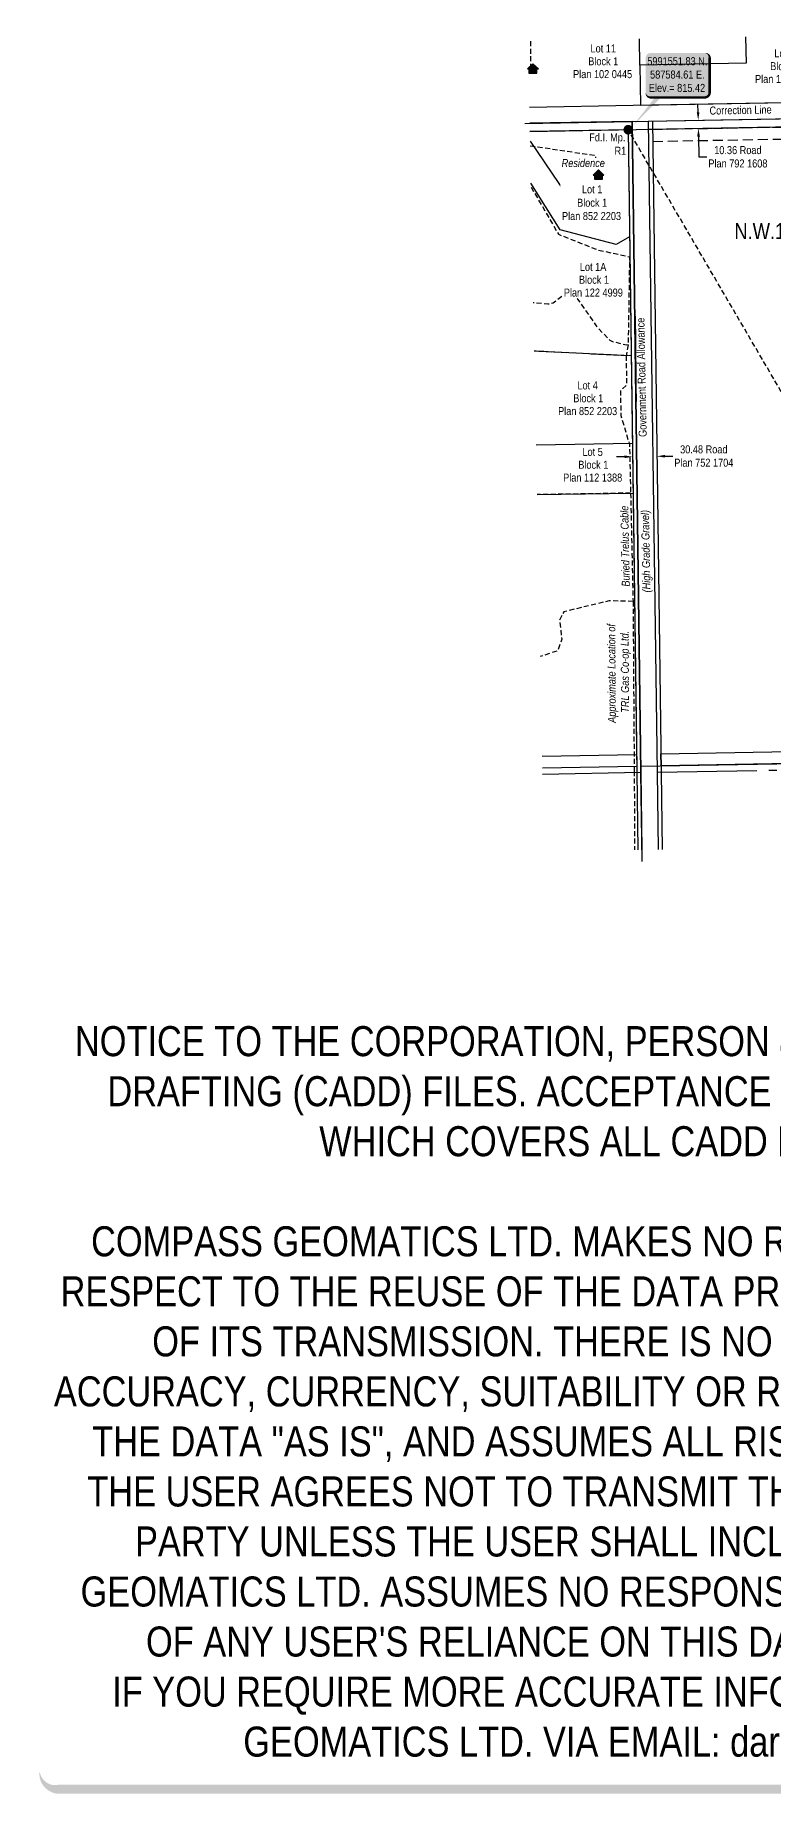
# Model space of a CAD drawing. Extents: x 586843 to 589212, y 5989473 to 5991718.
# Drawn here: x 586843 to 587767, y 5989473 to 5991670 of the extents above; entities that cross this region are included whole.
import ezdxf
from ezdxf.enums import TextEntityAlignment as Align

# ---------------------------------------------------------------- set-up
doc = ezdxf.new("R2010")
doc.units = 0
doc.header["$LTSCALE"] = 5
doc.header["$PDSIZE"] = 0.5
for name, pattern in [('foc-ACCESSROAD', [3.75, 2.5, -1.25]), ('foc-FLOWLINE', [3.75, 2.5, -1.25]), ('foc-QUARTERLINE', [33, 25, -3, 2, -3]), ('foc-TIELINE', [1.875, 1.25, -0.625]), ('UG_PIPE', [1.875, 1.25, -0.625])]:
    doc.linetypes.add(name, pattern=pattern)
doc.layers.get('Defpoints').update_dxf_attribs({"color": 9})
for name, color, linetype in [('AS-PIPE-UG', 44, 'UG_PIPE'), ('AS-PIPE-UG-T', 44, 'Continuous'), ('AS-POWER', 104, 'foc-POWER'), ('AS-RESIDENCE', 14, 'Continuous'), ('AS-TELUS', 224, 'foc-TEL'), ('C-AR', 13, 'foc-ACCESSROAD'), ('C-RW', 13, 'Continuous'), ('C-SYMBOL', 7, 'Continuous'), ('DETAIL-T', 7, 'Continuous'), ('F-EZE', 190, 'foc-FLOWLINE'), ('L-BD1', 253, 'Continuous'), ('L-MON', 1, 'Continuous'), ('L-ROAD-T', 7, 'Continuous'), ('L-SEC', 7, 'Continuous'), ('L-SECQ', 8, 'foc-QUARTERLINE'), ('L-TIE', 7, 'foc-TIELINE'), ('L-TITLEDB', 4, 'Continuous'), ('L-TITLEDB-T', 4, 'Continuous')]:
    doc.layers.add(name, color=color, linetype=linetype)
doc.layers.add('DISCLAIMER', color=7, linetype='Continuous', plot=False)
doc.layers.add('T-TEXT', color=48, linetype='Continuous', lineweight=18)
doc.styles.add('175L', font='ARIALN.TTF', dxfattribs={"height": 20})
doc.styles.add('80', font='ARIALN.TTF', dxfattribs={"height": 10})
doc.styles.add('80CG', font='ARIALN.TTF', dxfattribs={"height": 10})
doc.styles.add('80L', font='ARIALN.TTF', dxfattribs={"height": 10})
doc.styles.add('80LS', font='ARIALNI.TTF', dxfattribs={"height": 10})
doc.styles.add('foc-LtypeFont', font='ARIALN.TTF', dxfattribs={"height": 7.35})
doc.linetypes.add('foc-POWER', pattern='A,6,-1,["P",foc-LtypeFont,S=0.2,R=0,X=-0.625,Y=-0.75],-1.24,4', length=12.24)
doc.linetypes.add('foc-POWER-NOLINE', pattern='A,0,-4,["P",foc-LtypeFont,S=0.2,R=0,X=-0.625,Y=-0.75],-8.24', length=12.24)
doc.linetypes.add('foc-TEL', pattern='A,2,-1,["T",foc-LtypeFont,S=0.2,R=0,X=-0.425,Y=-0.75],-1.24,8', length=12.24)
doc.linetypes.add('foc-TEL-NOLINE', pattern='A,0,-2,["T",foc-LtypeFont,S=0.2,R=0,X=-0.425,Y=-0.75],-10.24', length=12.24)
doc.dimstyles.new('Compass 5 000', dxfattribs={"dimscale": 5, "dimtxt": 9, "dimasz": 2, "dimexe": 0.2, "dimexo": 0.0625, "dimgap": 0.5, "dimtad": 0, "dimtih": 1, "dimtoh": 1, "dimzin": 0, "dimdsep": 46, "dimtxsty": '80CG', "dimcen": 0.1, "dimse1": 1, "dimse2": 1, "dimclrd": 256, "dimclrt": 256, "dimaunit": 1, "dimadec": 4, "dimazin": 0, "dimtfac": 0.06, "dimtofl": 0, "dimtmove": 0, "dimatfit": 1, "dimfxl": 0.2, "dimtolj": 1, "dimtzin": 0, "dimlwd": -1, "dimarcsym": 0})

# ---------------------------------------------------------------- blocks, each defined once
blk = doc.blocks.new('*D385')
at = {"layer": 'Defpoints', "color": 0, "transparency": 16777216}
for p in [(587620.4, 5991143.8), (587590.8, 5991087.7), (587621.2, 5991088.1)]:
    blk.add_point(p, dxfattribs=at)
at = {"layer": 'L-TITLEDB-T', "transparency": 16777216}
for p, q in [((587580, 5991143.2), (587570, 5991143)), ((587630.4, 5991143.9), (587640.4, 5991144.1))]:
    blk.add_line(p, q, dxfattribs=at)
for points in [[(587579.9, 5991144.9), (587580, 5991141.5), (587590, 5991143.3)], [(587630.4, 5991145.6), (587630.4, 5991142.3), (587620.4, 5991143.8)]]:
    blk.add_solid(points, dxfattribs=at)
at = {"layer": 'L-TITLEDB-T', "transparency": 16777216, "insert": (587679.1, 5991144.1), "char_height": 10, "attachment_point": 5, "style": '80CG'}
blk.add_mtext('\\A1;30.48 Road\\PPlan 752 1704', dxfattribs=at)
blk = doc.blocks.new('*D386')
at = {"layer": 'Defpoints', "color": 0, "transparency": 16777216}
for p in [(587672.3, 5991553.4), (587722.4, 5991564.6), (587722.5, 5991554.2)]:
    blk.add_point(p, dxfattribs=at)
at = {"layer": 'L-TITLEDB-T', "transparency": 16777216}
for p, q in [((587672, 5991573.7), (587671.8, 5991583.7)), ((587672.5, 5991543.4), (587672.9, 5991518)), ((587672.9, 5991518), (587682.9, 5991518))]:
    blk.add_line(p, q, dxfattribs=at)
for points in [[(587673.6, 5991573.7), (587670.3, 5991573.7), (587672.1, 5991563.7)], [(587674.2, 5991543.4), (587670.8, 5991543.3), (587672.3, 5991553.4)]]:
    blk.add_solid(points, dxfattribs=at)
at = {"layer": 'L-TITLEDB-T', "transparency": 16777216, "insert": (587721.7, 5991518), "char_height": 10, "attachment_point": 5, "style": '80CG'}
blk.add_mtext('\\A1;10.36 Road\\PPlan 792 1608', dxfattribs=at)
blk = doc.blocks.new('res_occ')
for points in [[(0.1, 0.89), (-1.26, -0.37), (1.46, -0.37)], [(-0.9, -1.43), (1.1, -1.43), (1.1, -0.37), (-0.9, -0.37)]]:
    blk.add_hatch(color=14).paths.add_polyline_path(points)
at = {"color": 14}
for points in [[(0.1, 0.89), (-1.26, -0.37), (1.46, -0.37)], [(-0.9, -1.43), (1.1, -1.43), (1.1, -0.37), (-0.9, -0.37)]]:
    blk.add_lwpolyline(points, close=True, dxfattribs=at)
blk = doc.blocks.new('fdia')
at = {"color": 255, "const_width": 1}
blk.add_lwpolyline([(-0.5, 0, 1), (0.5, 0, 1)], format="xyb", close=True, dxfattribs=at)
blk = doc.blocks.new('Fdiaa')
blk.add_blockref('fdia', (0, 0))
blk = doc.blocks.new('fdib')
at = {"color": 1, "const_width": 1.6}
blk.add_lwpolyline([(-0.4, 0, 1), (0.4, 0, 1)], format="xyb", close=True, dxfattribs=at)
at = {"color": 1}
blk.add_circle((0, 0), 0.8, dxfattribs=at)
blk = doc.blocks.new('Fdibb')
blk.add_blockref('fdib', (0, 0))
blk = doc.blocks.new('fdicc')
for name in ['Fdibb', 'Fdiaa']:
    blk.add_blockref(name, (0, 0))
blk = doc.blocks.new('FDI')
blk.add_blockref('fdicc', (0, 0))
blk = doc.blocks.new('*U392')
h = blk.add_hatch(color=254)
edge = h.paths.add_edge_path()
edge.add_line((-34, -28.5), (34, -28.5))
edge.add_arc((34, -22.5), 6, 270, 360)
edge.add_line((40, -22.5), (40, 21))
edge.add_arc((34, 21), 6, 0, 90)
edge.add_line((34, 27), (-34, 27))
edge.add_arc((-34, 21), 6, 90, 180)
edge.add_line((-40, 21), (-40, -22.5))
edge.add_arc((-34, -22.5), 6, 180, 270)
at = {"color": 1, "flags": 128}
blk.add_lwpolyline([(-34, -28.5, 3, 3, 0), (34, -28.5, 3, 3, 0.414214), (40, -22.5, 3, 3, 0), (40, 21, 3, 0, 0.414214), (34, 27, 0, 0, 0), (-34, 27, 0, 0, 0.414214), (-40, 21, 0, 0, 0), (-40, -22.5, 0, 3, 0.414214)], format="xyseb", close=True, dxfattribs=at)
blk.add_lwpolyline([(-56.7, -64.8, 0, 10, 0), (0, 0, 5, 5, 0)], format="xyseb", dxfattribs=at)
at = {"color": 1, "style": '80'}
blk.add_attdef('ENTER_TEXT_001', (-36.7, -5), '', height=10, dxfattribs=at)
blk = doc.blocks.new('Disclaimer_Legal')
at = {"layer": 'DISCLAIMER', "color": 254, "flags": 128}
blk.add_lwpolyline([(-3612.9, -1104.6, 37.5, 37.5, 0), (4096.1, -1104.6, 37.5, 37.5, 0.414214), (4171.1, -1029.6, 37.5, 37.5, 0), (4171.1, 2078.7, 37.5, 0, 0.414214), (4096.1, 2153.7, 0, 0, 0), (-3612.9, 2153.7, 0, 0, 0.414214), (-3687.9, 2078.7, 0, 0, 0), (-3687.9, -1029.6, 0, 37.5, 0.414214)], format="xyseb", close=True, dxfattribs=at)
at = {"layer": 'DISCLAIMER', "color": 254, "insert": (241.6, 533.9), "char_height": 125, "width": 7717.568, "attachment_point": 5, "style": '80'}
blk.add_mtext('NOTICE TO THE CORPORATION, PERSON &/OR PERSONS REGARDING THIS COMPUTER AIDED DESIGN AND DRAFTING (CADD) FILES. ACCEPTANCE OF THE CADD DATA IS BASED ON THE FOLLOWING DISCLAIMER WHICH COVERS ALL CADD DATA RECIEVED FROM COMPASS GEOMATICS LTD.\\P{\\fArial Narrow|b1|i0|c0|p34;DISCLAIMER}\\PCOMPASS GEOMATICS LTD. MAKES NO REPRESENTATION OR WARRANTIES, EXPRESS OR IMPLIED, WITH RESPECT TO THE REUSE OF THE DATA PROVIDED HEREWITH, REGARDLESS OF ITS FORMAT OR THE MEANS OF ITS TRANSMISSION. THERE IS NO GUARANTEE OR REPRESENTATION TO THE USER AS TO THE ACCURACY, CURRENCY, SUITABILITY OR RELIABILITY OF THIS DATA FOR ANY PURPOSE. THE USER ACCEPTS THE DATA "AS IS", AND ASSUMES ALL RISKS ASSOCIATED WITH ITS USE. BY ACCEPTANCE OF THIS DATA, THE USER AGREES NOT TO TRANSMIT THIS DATA OR PROVIDE ACCESS OR ANY PART OF IT TO ANOTHER PARTY UNLESS THE USER SHALL INCLUDE WITH THE DATA A COPY OF THIS DISCLAIMER. COMPASS GEOMATICS LTD. ASSUMES NO RESPONSIBILITY FOR ACTUAL OR CONSEQUENTIAL DAMAGE AS A RESULT OF ANY USER\'S RELIANCE ON THIS DATA. THIS CADD FILE IS FOR ILLUSTRATION PURPOSES ONLY.\\PIF YOU REQUIRE MORE ACCURATE INFORMATION, PLEASE CONTACT DARCI ANGLEHART AT COMPASS GEOMATICS LTD. VIA EMAIL: darci.anglehart@compassgeomatics.ca OR CELL: 506-961-7292', dxfattribs=at)

msp = doc.modelspace()

# ---------------------------------------------------------------- linework, layer by layer
at = {"layer": 'AS-PIPE-UG'}
for p, q in [((587462.938, 5991628.076), (587462.667, 5991663.24)), ((587462.938, 5991628.076), (587460.259, 5991623.721)), ((587587.527, 5991097.845), (587590.621, 5990962.524)), ((587590.621, 5990962.524), (587592.052, 5990750.581))]:
    msp.add_line(p, q, dxfattribs=at)
at = {"layer": 'AS-PIPE-UG', "flags": 128}
for points in [[(587462.073, 5991531.902), (587543.611, 5991519.734), (587543.704, 5991514.734)], [(587581.925, 5991269.474), (587467.146, 5991275.179)], [(587587.527, 5991097.845), (587470.687, 5991095.956)], [(587590.621, 5990962.524), (587560.93, 5990963.219), (587504.008, 5990949.627), (587498.621, 5990939.207), (587501.568, 5990915.268), (587496.53, 5990900.949), (587474.685, 5990893.566)], [(587592.052, 5990750.581), (587592.293, 5990714.901), (587592.563, 5990652.058)]]:
    msp.add_lwpolyline(points, dxfattribs=at)
at = {"layer": 'AS-POWER', "linetype": 'foc-POWER-NOLINE', "flags": 128}
msp.add_lwpolyline([(587461.724, 5991549.57), (587616.812, 5991552.381), (588512.051, 5991568.094)], dxfattribs=at)
at = {"layer": 'AS-TELUS', "linetype": 'foc-TEL-NOLINE', "flags": 128}
for points in [[(587455.485, 5991559.82), (587589.582, 5991562.262), (587609.688, 5991562.616), (588008.634, 5991569.634), (588515.19, 5991578.546)], [(587601.961, 5990637.564), (587600.475, 5990748.675), (587589.582, 5991562.262)], [(587600.368, 5990756.498), (588086.292, 5990765.209)]]:
    msp.add_lwpolyline(points, dxfattribs=at)
at = {"layer": 'AS-TELUS', "flags": 128}
msp.add_lwpolyline([(587461.964, 5991537.439), (587524.843, 5991444.623)], dxfattribs=at)
at = {"layer": 'C-RW'}
msp.add_lwpolyline([(588528.519, 5990773.053), (588428.578, 5990771.281), (588027.976, 5990764.174), (587995.139, 5990763.594), (587625.65, 5990757.032), (587625.449, 5990772.038), (587994.873, 5990778.599), (588428.267, 5990786.285), (588528.208, 5990788.058)], dxfattribs=at)
at = {"layer": 'C-RW', "flags": 128}
for points in [[(587477.144, 5990769.108), (587594.991, 5990771.39)], [(587595.192, 5990756.398), (587477.441, 5990754.117)]]:
    msp.add_lwpolyline(points, dxfattribs=at)
at = {"layer": 'F-EZE', "flags": 128}
for points in [[(587615.003, 5991552.349), (588410.301, 5991566.326), (588512.092, 5991566.095)], [(587615.267, 5991537.357), (588410.416, 5991551.332), (588512.403, 5991551.101)]]:
    msp.add_lwpolyline(points, dxfattribs=at)
at = {"layer": 'L-SEC'}
for p, q in [((587609.688, 5991562.616), (588410.108, 5991576.697)), ((587600.473, 5990748.688), (587601.764, 5990652.217)), ((587620.58, 5990748.957), (587621.87, 5990652.566))]:
    msp.add_line(p, q, dxfattribs=at)
at = {"layer": 'L-SEC', "flags": 128}
for points in [[(587461.121, 5991580.092), (587590.927, 5991582.437)], [(587590.927, 5991582.437), (588248.214, 5991594.277)], [(587589.581, 5991562.265), (587461.52, 5991559.93)]]:
    msp.add_lwpolyline(points, dxfattribs=at)
at = {"layer": 'L-SECQ'}
msp.add_line((587620.578, 5990749.045), (588424.034, 5990763.32), dxfattribs=at)
at = {"layer": 'L-SECQ', "flags": 128}
msp.add_lwpolyline([(587600.475, 5990748.675), (587477.596, 5990746.237)], dxfattribs=at)
at = {"layer": 'L-TITLEDB'}
for p, q in [((587589.721, 5991551.904), (587584.609, 5991551.814)), ((588410.299, 5991566.34), (587609.826, 5991552.258)), ((587595.296, 5990748.619), (587596.587, 5990652.128)), ((587625.757, 5990749.026), (587627.047, 5990652.655))]:
    msp.add_line(p, q, dxfattribs=at)
at = {"layer": 'L-TITLEDB', "flags": 128}
for points in [[(587599.124, 5991632.563), (587598.536, 5991665.621)], [(587731.316, 5991667.948), (587732.022, 5991634.967), (587599.124, 5991632.563), (587600.013, 5991582.601), (587849.96, 5991587.104), (587848.467, 5991670.001)], [(587584.609, 5991551.814), (587461.724, 5991549.573)], [(587586.336, 5991417.965), (587569.419, 5991408.265), (587499.445, 5991426.841), (587462.996, 5991485.192)], [(587467.133, 5991275.798), (587588.317, 5991269.955)], [(587589.793, 5991159.662), (587469.467, 5991157.669)], [(587590.626, 5991097.471), (587470.691, 5991095.726)]]:
    msp.add_lwpolyline(points, dxfattribs=at)

# ---------------------------------------------------------------- block references
at = {"layer": 'AS-RESIDENCE', "xscale": 4.997844999999968, "yscale": 4.997844999999968, "zscale": 4.997844999999968}
msp.add_blockref('res_occ', (587464.93, 5991629.68), dxfattribs=at)
at = {"layer": 'C-AR', "xscale": 0.3, "yscale": 0.3, "zscale": 0.3}
msp.add_blockref('Disclaimer_Legal', (587955.104, 5989809.683), dxfattribs=at)
at = {"layer": 'DETAIL-T'}
ref = msp.add_blockref('*U392', (587646.442, 5991620.723), dxfattribs=dict(at, xscale=0.99957256, yscale=0.99957256, zscale=0.99957256))
ref.add_attrib('ENTER_TEXT_001', '5991551.83 N.', (587608.443, 5991632.494), dxfattribs={"layer": '0', "color": 1, "height": 9.99573, "style": '80'})
ref.add_attrib('ENTER_TEXT_002', '587584.61 E.', (587611.941, 5991615.793), dxfattribs={"layer": '0', "color": 1, "height": 9.99573, "style": '80'})
ref.add_attrib('ENTER_TEXT_003', 'Elev.= 815.42', (587610.417, 5991599.093), dxfattribs={"layer": '0', "color": 1, "height": 9.99573, "style": '80'})
at = {"layer": 'L-MON'}
for p, xscale, yscale, zscale in [((587584.606, 5991551.827), 4.999999999999988, 4.999999999999988, 4.999999999999988), ((587584.609, 5991551.814), 4.99999999999998, 4.99999999999998, 4.99999999999998)]:
    msp.add_blockref('FDI', p, dxfattribs=dict(at, xscale=xscale, yscale=yscale, zscale=zscale))

# ---------------------------------------------------------------- texts
at = {"layer": 'AS-PIPE-UG-T', "insert": (587559.14, 5990810.667), "char_height": 9.99569, "width": 125.09381, "attachment_point": 1, "rotation": 90.387019, "style": '80L'}
msp.add_mtext('\\pi0.053388;{\\fArial Narrow|b0|i1|c0|p34;Approximate Location of\\P\\pi12.592;TRL Gas Co-op Ltd.}', dxfattribs=at)
at = {"layer": 'C-SYMBOL', "color": 3, "insert": (587870.64, 5991435.147), "char_height": 19.99138, "width": 308.27731, "attachment_point": 2, "style": '175L', "bg_fill": 3, "box_fill_scale": 1.15, "bg_fill_color": 256, "bg_fill_true_color": 256, "bg_fill_transparency": 0}
msp.add_mtext('N.W.1/4 Sec. 36-58-12-W.5M.', dxfattribs=at)
at = {"layer": 'L-ROAD-T', "style": '80L'}
msp.add_text('Correction Line', height=10, rotation=0.995496, dxfattribs=at).set_placement((587725.053, 5991576.415), align=Align.MIDDLE_CENTER)
at = {"layer": 'L-TITLEDB-T', "char_height": 9.99569, "width": 74.23242, "attachment_point": 1, "line_spacing_factor": 0.961801, "style": '80L'}
for s, insert in [('\\pi22.665;Lot 11\\P\\pi19.821;Block 1\\P\\pi0.86308;Plan 102 0445', (587514.784, 5991658.398)), ('\\pi25.048;Lot 9\\P\\pi19.821;Block 1\\P\\pi0.86308;Plan 102 0445', (587742.267, 5991652.308)), ('\\pi25.027;Lot 5\\P\\pi19.821;Block 1\\P\\pi0.88354;Plan 112 1388', (587502.328, 5991154.293))]:
    msp.add_mtext(s, dxfattribs=dict(at, insert=insert))
at = {"layer": 'T-TEXT', "style": '80LS'}
msp.add_text('(High Grade Gravel)', height=10, rotation=91.132, dxfattribs=at).set_placement((587606.472, 5991025.248), align=Align.MIDDLE_CENTER)

# ---------------------------------------------------------------- dimensions: what is measured, and where the dimension line sits
at = {"layer": 'L-TITLEDB-T'}
dim = msp.add_linear_dim(base=(587672.319, 5991553.355), p1=(587722.361, 5991564.582), p2=(587722.541, 5991554.228), angle=270.99558, text='10.36 Road\\PPlan 792 1608', dimstyle='Compass 5 000', dxfattribs=at)
dim.commit()
dim.dimension.update_dxf_attribs({"geometry": '*D386', "text_midpoint": (587721.682, 5991518.001), "dimtype": 161})

# ---------------------------------------------------------------- next in the draw order: texts
at = {"layer": 'AS-TELUS', "insert": (587576.607, 5990980.638), "char_height": 9.99569, "width": 101.01142, "attachment_point": 1, "rotation": 91.13183, "style": '80L', "bg_fill": 3, "box_fill_scale": 1.15, "bg_fill_color": 256, "bg_fill_true_color": 256, "bg_fill_transparency": 0}
msp.add_mtext('\\pi0.30226;{\\fArial Narrow|b0|i1|c0|p34;Buried Trelus Cable}', dxfattribs=at)
at = {"layer": 'L-ROAD-T', "insert": (587596.255, 5991242.402), "char_height": 10, "width": 150.15994, "attachment_point": 2, "rotation": 91.132, "style": '80L', "bg_fill": 3, "box_fill_scale": 1.15, "bg_fill_color": 256, "bg_fill_true_color": 256, "bg_fill_transparency": 0}
msp.add_mtext('Government Road Allowance', dxfattribs=at)

# ---------------------------------------------------------------- next in the draw order: linework, layer by layer
at = {"layer": 'AS-PIPE-UG'}
msp.add_line((587584.527, 5991283.068), (587581.925, 5991269.474), dxfattribs=at)
at = {"layer": 'AS-PIPE-UG', "flags": 128}
for points in [[(587463.097, 5991480.08), (587497.403, 5991421.233), (587546.416, 5991401.708), (587586.231, 5991393.099), (587584.527, 5991283.068)], [(587584.527, 5991283.068), (587582.592, 5991282.661), (587566.194, 5991286.625), (587562.071, 5991288.394), (587547.488, 5991303.328), (587521.76, 5991340.339), (587509.845, 5991347.234), (587505.407, 5991346.389), (587490.933, 5991335.354), (587484.048, 5991333.761), (587465.952, 5991335.593)], [(587581.925, 5991269.474), (587582.556, 5991232.508), (587574.969, 5991226.015), (587575.308, 5991195.011), (587586.137, 5991158.649), (587587.527, 5991097.845)]]:
    msp.add_lwpolyline(points, dxfattribs=at)
at = {"layer": 'L-BD1'}
for p, q in [((587584.609, 5991551.814), (587590.647, 5991094.11)), ((587590.647, 5991094.11), (587595.256, 5990753.546))]:
    msp.add_line(p, q, dxfattribs=at)
at = {"layer": 'L-SEC'}
for p, q in [((587589.582, 5991562.262), (587600.473, 5990748.688)), ((587609.688, 5991562.616), (587620.58, 5990748.957))]:
    msp.add_line(p, q, dxfattribs=at)
at = {"layer": 'L-TIE', "flags": 128}
msp.add_lwpolyline([(588036.125, 5990779.33), (587584.609, 5991551.814)], dxfattribs=at)
at = {"layer": 'L-TITLEDB'}
for p, q in [((587584.544, 5991551.813), (587595.296, 5990748.619)), ((587614.866, 5991562.6), (587625.757, 5990749.026))]:
    msp.add_line(p, q, dxfattribs=at)

# ---------------------------------------------------------------- next in the draw order: dimensions: what is measured, and where the dimension line sits
at = {"layer": 'L-TITLEDB-T'}
dim = msp.add_linear_dim(base=(587620.412, 5991143.775), p1=(587590.757, 5991087.669), p2=(587621.218, 5991088.109), angle=0.828952, text='30.48 Road\\PPlan 752 1704', dimstyle='Compass 5 000', dxfattribs=at)
dim.commit()
dim.dimension.update_dxf_attribs({"geometry": '*D385', "text_midpoint": (587679.135, 5991144.064), "dimtype": 161})

# ---------------------------------------------------------------- next in the draw order: texts
at = {"layer": 'L-TITLEDB-T', "insert": (587501.277, 5991482.342), "char_height": 9.99569, "width": 73.41759, "attachment_point": 1, "style": '80L', "bg_fill": 3, "box_fill_scale": 1.15, "bg_fill_color": 256, "bg_fill_true_color": 256, "bg_fill_transparency": 0}
msp.add_mtext('\\pi25.441;Lot 1\\P\\pi19.414;Block 1\\P\\pi0.48976;Plan 852 2203', dxfattribs=at)
at = {"layer": 'L-TITLEDB-T', "char_height": 9.99569, "width": 74.23242, "attachment_point": 1, "line_spacing_factor": 0.961801, "style": '80L', "bg_fill": 3, "box_fill_scale": 1.15, "bg_fill_color": 256, "bg_fill_true_color": 256, "bg_fill_transparency": 0}
for s, insert in [('\\pi20.957;Lot 1A\\P\\pi19.821;Block 1\\P\\pi0.88354;Plan 122 4999', (587503.162, 5991385.446)), ('\\pi25.072;Lot 4\\P\\pi19.821;Block 1\\P\\pi0.89717;Plan 852 2203', (587496.031, 5991237.387))]:
    msp.add_mtext(s, dxfattribs=dict(at, insert=insert))

# ---------------------------------------------------------------- next in the draw order: block references
at = {"layer": 'AS-RESIDENCE', "xscale": 4.997844999999968, "yscale": 4.997844999999968, "zscale": 4.997844999999968}
msp.add_blockref('res_occ', (587546.899, 5991497.121), dxfattribs=at)

# ---------------------------------------------------------------- next in the draw order: texts
at = {"layer": 'AS-RESIDENCE', "insert": (587501.102, 5991515.232), "char_height": 9.99569, "width": 53.70577, "attachment_point": 1, "style": '80L', "bg_fill": 3, "box_fill_scale": 1.15, "bg_fill_color": 256, "bg_fill_true_color": 256, "bg_fill_transparency": 0}
msp.add_mtext('\\pi0.22044;{\\fArial Narrow|b0|i1|c0|p34;Residence}', dxfattribs=at)

# ---------------------------------------------------------------- next in the draw order: texts
at = {"layer": 'L-MON', "insert": (587534.783, 5991547.272), "char_height": 9.99569, "width": 44.31009, "attachment_point": 1, "style": '80L'}
msp.add_mtext('\\pi1.0613;Fd.I. Mp.\\P\\pi32.678;R1', dxfattribs=at)

doc.saveas('drawing.dxf')
